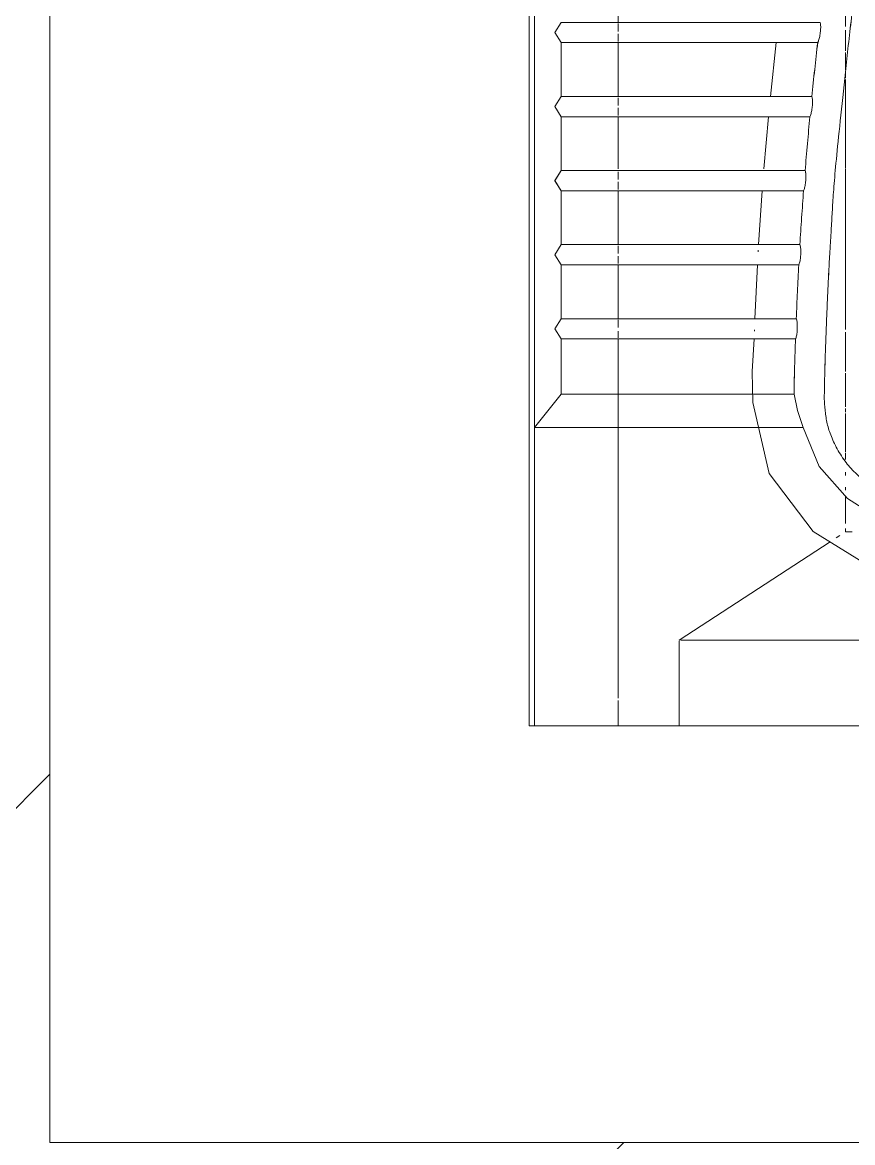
# Model space of a CAD drawing. Header units: millimetres. Extents: x -4000 to 187956, y -58990 to 162485.
# Drawn here: x 487 to 861, y 77550 to 78054 of the extents above; entities that cross this region are included whole.
import ezdxf

# ---------------------------------------------------------------- set-up
doc = ezdxf.new("R2010")
doc.units = ezdxf.units.MM
for name, color, linetype, lineweight in [('A-WALL', 113, 'Continuous', 13), ('A-WALL-PATT', 111, 'Continuous', 13), ('P-SANR-FIXT', 6, 'Continuous', 9)]:
    doc.layers.add(name, color=color, linetype=linetype, lineweight=lineweight)
pattern_1 = [(45, (0, 0), (-212.132, 212.132), [])]

# ---------------------------------------------------------------- blocks, each defined once
blk = doc.blocks.new('WCPan-SquattingPan-Vitra-ArkitektSeries-5952 - CMPX502N-V871-FFS - TANG 1')
at = {"layer": 'P-SANR-FIXT', "color": 250}
for p, q in [((-252.96, 390.25), (-252.96, -212.38)), ((-250.56, 314.32), (-250.56, -77.95)), ((-238.61, 95.3), (-123, 95.3)), ((-238.61, 95.3), (-238.61, 71.04)), ((-125.64, 71.04), (-238.61, 71.04)), ((-238.61, 61.94), (-126.53, 61.94)), ((-238.61, 61.94), (-238.61, 37.68)), ((-128.66, 37.68), (-238.61, 37.68)), ((-238.61, 28.59), (-129.37, 28.59)), ((-238.61, 28.59), (-238.61, 4.33)), ((-131.02, 4.33), (-238.61, 4.33)), ((-238.61, -4.77), (-131.54, -4.77)), ((-238.61, -4.77), (-238.61, -29.03)), ((-132.67, -29.03), (-238.61, -29.03)), ((-238.61, -38.12), (-133, -38.12)), ((-238.61, -38.12), (-238.61, -63.05)), ((-250.56, -77.95), (-238.61, -63.05)), ((-238.61, -63.05), (-133.65, -63.05)), ((-129.51, -77.95), (-250.56, -77.95)), ((-250.56, -77.95), (-250.56, -212.38)), ((-250.56, -212.38), (-252.96, -212.38)), ((-250.56, -212.38), (250.56, -212.38))]:
    blk.add_line(p, q, dxfattribs=at)
at = {"layer": 'P-SANR-FIXT', "color": 253}
for p, q in [((-212.88, 104.39), (-212.88, 128.65)), ((-212.88, 100.36), (-212.88, 103.87)), ((-212.88, 95.8), (-212.88, 99.3)), ((-212.88, 71.04), (-212.88, 95.3)), ((-144.31, 71.03), (-141.71, 95.3)), ((-110.49, 78.73), (-110.49, 75.1)), ((-110.49, 74.91), (-110.49, 38.82)), ((-212.88, 67.03), (-212.88, 70.5)), ((-212.88, 62.47), (-212.88, 65.93)), ((-212.88, 38.41), (-212.88, 61.94)), ((-147.25, 38.44), (-145.19, 61.94)), ((-212.88, 33.69), (-212.88, 37.13)), ((-110.49, 38.41), (-110.49, 26.21)), ((-212.88, 29.13), (-212.88, 32.57)), ((-212.88, 4.33), (-212.88, 28.59)), ((-149.63, 4.32), (-148.01, 28.61)), ((-110.49, 26.01), (-110.49, -33.94)), ((-212.88, 0.35), (-212.88, 3.77)), ((-149.82, 1.1), (-149.77, 1.91)), ((-212.88, -4.22), (-212.88, -0.8)), ((-212.88, -29.03), (-212.88, -4.77)), ((-151.27, -29.02), (-150.15, -4.79)), ((-212.88, -33), (-212.88, -29.59)), ((-212.88, -37.56), (-212.88, -34.6)), ((-151.47, -34.6), (-151.45, -33.99)), ((-110.49, -35.13), (-110.49, -52.84)), ((-212.88, -199.94), (-212.88, -38.12)), ((-152.48, -52.83), (-151.63, -38.12)), ((-110.49, -53.53), (-110.49, -68.7)), ((-110.49, -69.46), (-110.49, -71.1)), ((-110.49, -71.72), (-110.49, -88.92)), ((-110.49, -89.35), (-110.49, -92.35)), ((-117.46, -129.49), (-185.38, -173.73)), ((-185.38, -174.12), (-185.38, -212.38)), ((-184.71, -173.73), (185.5, -173.73)), ((-212.88, -212.38), (-212.88, -200.95)), ((-252.96, -212.38), (-212.88, -212.38)), ((-185.38, -212.38), (-212.88, -212.38)), ((-185.38, -212.38), (-23.55, -212.38))]:
    blk.add_line(p, q, dxfattribs=at)
at = {"layer": 'P-SANR-FIXT', "color": 254}
for p, q in [((-110.49, 111.42), (-110.49, 102.62)), ((-110.49, 100.9), (-110.49, 93.16)), ((-110.49, 93.01), (-110.49, 91.6)), ((-110.49, 90.81), (-110.49, 82.98)), ((-110.49, 81.79), (-110.49, 79.39)), ((-110.49, -98.13), (-110.49, -99.61)), ((-110.49, -104.9), (-110.49, -106.17)), ((-110.49, -109), (-110.49, -121.25)), ((-110.49, -123.57), (-110.49, -124.95)), ((-107.53, -124.95), (-110.49, -124.95)), ((-113.05, -126.62), (-114.63, -127.65))]:
    blk.add_line(p, q, dxfattribs=at)
at = {"layer": 'P-SANR-FIXT', "color": 250, "flags": 128}
for points in [[(-238.61, 104.39), (-241.4, 99.84), (-238.61, 95.3)], [(-238.61, 71.04), (-241.4, 66.49), (-238.61, 61.94)], [(-238.61, 37.68), (-241.4, 33.13), (-238.61, 28.59)], [(-238.61, 4.33), (-241.4, -0.22), (-238.61, -4.77)], [(-238.61, -29.03), (-241.4, -33.57), (-238.61, -38.12)], [(-133.65, -63.06), (-132.07, -70.29), (-129.51, -77.95)], [(-129.51, -77.95), (-122.31, -95.64), (-109.64, -109.96), (-93.56, -120.23), (-75.73, -127.21), (-57.15, -131.73), (-38.22, -134.5), (-19.05, -135.95), (0, -136.38)]]:
    blk.add_lwpolyline(points, dxfattribs=at)
at = {"layer": 'P-SANR-FIXT', "color": 253, "flags": 128}
blk.add_lwpolyline([(-66.3, -151.6), (-97.11, -142.05), (-125.05, -124.81), (-144.85, -98.72), (-152.19, -66.81), (-152.48, -52.9)], dxfattribs=at)
at = {"layer": 'P-SANR-FIXT', "color": 250}
for points, knots in [([(0, -125.43), (-5, -125.49), (-12.48, -125.39), (-22.41, -124.89), (-29.83, -124.31), (-37.27, -123.6), (-44.72, -122.74), (-50.87, -121.81), (-55.74, -120.91), (-59.33, -120.14), (-62.99, -119.24), (-68.07, -117.83), (-74.48, -115.82), (-81.64, -113.31), (-87.62, -111.02), (-91.77, -109.17), (-94.76, -107.48), (-96.78, -106.05), (-98.24, -104.94), (-99.12, -104.27), (-100.05, -103.57), (-101.25, -102.65), (-103.13, -101.12), (-105.41, -99.11), (-107.97, -96.54), (-110.28, -93.84), (-112.35, -90.87), (-114.24, -87.67), (-115.87, -84.42), (-117.23, -81.3), (-118.22, -78.41), (-118.9, -75.6), (-119.29, -73.25), (-119.54, -71.34), (-119.72, -69.84), (-119.87, -68.43), (-120, -66.8), (-120.06, -64.86), (-120.01, -61.98), (-119.92, -57.74), (-119.79, -51.56), (-119.56, -44.17), (-119.28, -36.03), (-118.95, -27.84), (-118.59, -19.7), (-118.26, -12.58), (-117.96, -6.71), (-117.72, -2.21), (-117.5, 1.64), (-117.31, 4.76), (-117.15, 7.15), (-117.01, 9.49), (-116.84, 12.43), (-116.64, 15.92), (-116.42, 20.03), (-116.07, 25.77), (-115.47, 34.04), (-114.14, 47.68), (-112.11, 67.27), (-110.06, 86.83), (-108.18, 103.26), (-106.67, 115.71), (-105.33, 125.94), (-104.2, 133.91), (-103.34, 139.7), (-102.43, 145.49), (-101.12, 153.5), (-99.34, 163.8), (-97.05, 176.38), (-94.68, 188.88), (-92.31, 201.03), (-90, 212.53), (-87.84, 223.11), (-86.23, 230.87), (-85.05, 236.41), (-83.88, 241.7), (-82.46, 247.76), (-80.84, 254.24), (-78.81, 261.93), (-77.01, 268.32), (-75.69, 273.02), (-75.02, 275.49), (-74.56, 277.26), (-74.15, 278.85), (-73.68, 280.62), (-73.24, 282.3), (-72.87, 283.64), (-72.63, 284.48), (-72.45, 285.02), (-72.3, 285.45), (-72.14, 285.92), (-71.89, 286.73), (-71.61, 287.68), (-71.39, 288.44), (-71.19, 289.15), (-70.99, 289.81), (-70.78, 290.45), (-70.54, 291.12), (-70.31, 291.73), (-70.12, 292.19), (-70, 292.47), (-69.9, 292.68), (-69.81, 292.91), (-69.69, 293.2), (-69.48, 293.73), (-69.21, 294.51), (-68.87, 295.48), (-68.35, 296.82), (-67.67, 298.23), (-66.81, 299.51), (-66.22, 300.25), (-65.73, 300.82), (-65.18, 301.4), (-64.39, 302.23), (-62.85, 303.76), (-60.28, 306.11), (-57.41, 308.36), (-55.05, 309.93), (-53.28, 310.94), (-51.51, 311.78), (-49.1, 312.78), (-45.97, 313.77), (-42.63, 314.54), (-40.15, 315), (-38.69, 315.25), (-37.21, 315.49), (-35.25, 315.76), (-31.89, 316.08), (-27.44, 316.33), (-22.03, 316.49), (-17.03, 316.62), (-12.49, 316.73), (-6.63, 316.75), (-2.57, 316.65), (0, 316.53)], [-1, -1, -1, -1, -0.97619, -0.964286, -0.952381, -0.940476, -0.928571, -0.916667, -0.910714, -0.904762, -0.89881, -0.892857, -0.880952, -0.869048, -0.857143, -0.845238, -0.833333, -0.821429, -0.815476, -0.8125, -0.809524, -0.803571, -0.797619, -0.785714, -0.77381, -0.761905, -0.75, -0.738095, -0.72619, -0.714286, -0.702381, -0.690476, -0.678571, -0.672619, -0.666667, -0.660714, -0.654762, -0.642857, -0.630952, -0.619048, -0.607143, -0.595238, -0.583333, -0.571429, -0.559524, -0.547619, -0.541667, -0.535714, -0.529762, -0.526786, -0.52381, -0.520833, -0.517857, -0.511905, -0.505952, -0.5, -0.488095, -0.47619, -0.464286, -0.452381, -0.446429, -0.440476, -0.434524, -0.431548, -0.428571, -0.425595, -0.422619, -0.416667, -0.410714, -0.404762, -0.39881, -0.392857, -0.386905, -0.380952, -0.377976, -0.375, -0.369048, -0.363095, -0.357143, -0.345238, -0.339286, -0.33631, -0.333333, -0.330357, -0.327381, -0.321429, -0.315476, -0.309524, -0.303571, -0.297619, -0.291667, -0.285714, -0.279762, -0.27381, -0.267857, -0.261905, -0.255952, -0.25, -0.244048, -0.241071, -0.239583, -0.238095, -0.236607, -0.235119, -0.232143, -0.22619, -0.220238, -0.214286, -0.202381, -0.196429, -0.193452, -0.190476, -0.1875, -0.184524, -0.178571, -0.166667, -0.154762, -0.14881, -0.142857, -0.136905, -0.130952, -0.119048, -0.107143, -0.10119, -0.098214, -0.095238, -0.089286, -0.083333, -0.071429, -0.059524, -0.047619, -0.035714, -0.02381, 0, 0, 0, 0]), ([(-123, 95.3), (-122.91, 95.45), (-122.73, 95.84), (-122.45, 96.62), (-122.21, 97.57), (-121.92, 99), (-121.68, 100.97), (-121.65, 103.11), (-121.8, 104.07), (-121.92, 104.39)], [0, 0, 0, 0, 0.1, 0.2, 0.3, 0.4, 0.6, 0.8, 1, 1, 1, 1]), ([(-126.53, 61.94), (-126.44, 62.1), (-126.26, 62.49), (-126.01, 63.27), (-125.78, 64.22), (-125.52, 65.66), (-125.33, 67.62), (-125.34, 69.76), (-125.52, 70.72), (-125.64, 71.04)], [0, 0, 0, 0, 0.1, 0.2, 0.3, 0.4, 0.6, 0.8, 1, 1, 1, 1]), ([(-129.37, 28.59), (-129.29, 28.74), (-129.12, 29.13), (-128.88, 29.92), (-128.67, 30.87), (-128.45, 32.31), (-128.29, 34.28), (-128.35, 36.41), (-128.54, 37.37), (-128.66, 37.68)], [0, 0, 0, 0, 0.1, 0.2, 0.3, 0.4, 0.6, 0.8, 1, 1, 1, 1]), ([(-131.54, -4.77), (-131.45, -4.61), (-131.29, -4.22), (-131.07, -3.43), (-130.88, -2.47), (-130.69, -1.03), (-130.57, 0.94), (-130.67, 3.06), (-130.88, 4.01), (-131.02, 4.33)], [0, 0, 0, 0, 0.1, 0.2, 0.3, 0.4, 0.6, 0.8, 1, 1, 1, 1]), ([(-133, -38.12), (-132.92, -37.97), (-132.77, -37.58), (-132.49, -36.52), (-132.24, -34.77), (-132.15, -32.41), (-132.3, -30.29), (-132.53, -29.34), (-132.67, -29.03)], [0, 0, 0, 0, 0.1, 0.2, 0.4, 0.6, 0.8, 1, 1, 1, 1]), ([(-133, -38.12), (-133.07, -40.1), (-133.2, -44.17), (-133.37, -49.49), (-133.49, -53.87), (-133.61, -58.03), (-133.65, -61.03), (-133.65, -63.06)], [0, 0, 0, 0, 0.25, 0.5, 0.625, 0.75, 1, 1, 1, 1])]:
    blk.add_open_spline(points, degree=3, knots=knots, dxfattribs=at)
for points in [[(-123, 95.3), (-123.47, 91.26), (-124.38, 83.17), (-125.23, 75.08), (-125.64, 71.04)], [(-126.53, 61.94), (-126.91, 57.92), (-127.65, 49.83), (-128.34, 41.67), (-128.66, 37.68)], [(-129.37, 28.59), (-129.68, 24.55), (-130.26, 16.46), (-130.78, 8.36), (-131.02, 4.33)], [(-131.54, -4.77), (-131.75, -8.81), (-132.16, -16.9), (-132.51, -24.99), (-132.67, -29.03)]]:
    blk.add_open_spline(points, degree=3, dxfattribs=at)
blk = doc.blocks.new('CMF2_NHAXUONG_A_rvt-1-FFS - TANG 1')
at = {"layer": 'A-WALL-PATT', "lineweight": 9}
h = blk.add_hatch(dxfattribs=at)
h.set_pattern_fill('FP_12', color=250, style=0, pattern_type=2)
h.set_pattern_definition(pattern_1)
h.paths.add_polyline_path([(499.79, 60847.94), (499.79, 118849.65), (299.79, 118849.65), (300, 60847.94)])
h = blk.add_hatch(dxfattribs=at)
h.set_pattern_fill('FP_12', color=250, style=0, pattern_type=2)
h.set_pattern_definition(pattern_1)
h.paths.add_polyline_path([(2256.76, 77350), (4149.79, 77350), (4149.79, 77550), (499.79, 77550), (499.79, 77350), (1689.88, 77350)])
at = {"layer": 'A-WALL', "color": 50, "lineweight": 15}
for p, q in [((499.79, 77550), (499.79, 118849.65)), ((4149.79, 77550), (499.79, 77550))]:
    blk.add_line(p, q, dxfattribs=at)
at = {"layer": 'A-WALL', "color": 35, "lineweight": 15}
blk.add_line((499.79, 77550), (499.79, 78973.61), dxfattribs=at)
at = {"layer": 'P-SANR-FIXT', "color": 250}
for p, q in [((715.58, 78340.25), (715.58, 77737.63)), ((717.98, 78264.33), (717.98, 77872.05)), ((846.62, 78054.39), (729.93, 78054.39)), ((729.93, 78045.3), (845.53, 78045.3)), ((729.93, 78045.3), (729.93, 78021.04)), ((842.9, 78021.04), (729.93, 78021.04)), ((729.93, 78011.95), (842.01, 78011.95)), ((729.93, 78011.95), (729.93, 77987.69)), ((839.87, 77987.69), (729.93, 77987.69)), ((729.93, 77978.59), (839.16, 77978.59)), ((729.93, 77978.59), (729.93, 77954.33)), ((837.52, 77954.33), (729.93, 77954.33)), ((729.93, 77945.24), (837, 77945.24)), ((729.93, 77945.24), (729.93, 77920.98)), ((835.87, 77920.98), (729.93, 77920.98)), ((729.93, 77911.88), (835.54, 77911.88)), ((729.93, 77911.88), (729.93, 77886.95)), ((717.98, 77872.05), (729.93, 77886.95)), ((729.93, 77886.95), (834.89, 77886.95)), ((839.03, 77872.05), (717.98, 77872.05)), ((717.98, 77872.05), (717.98, 77737.63)), ((717.98, 77737.63), (715.58, 77737.63)), ((717.98, 77737.63), (1219.1, 77737.63))]:
    blk.add_line(p, q, dxfattribs=at)
at = {"layer": 'P-SANR-FIXT', "color": 253}
for p, q in [((755.65, 78054.39), (755.65, 78078.65)), ((755.65, 78050.37), (755.65, 78053.87)), ((755.65, 78045.81), (755.65, 78049.31)), ((755.65, 78021.04), (755.65, 78045.3)), ((824.23, 78021.03), (826.83, 78045.3)), ((858.04, 78028.73), (858.04, 78025.1)), ((858.04, 78024.91), (858.04, 77988.83)), ((755.65, 78017.03), (755.65, 78020.5)), ((755.65, 78012.47), (755.65, 78015.94)), ((755.65, 77988.41), (755.65, 78011.95)), ((821.29, 77988.44), (823.34, 78011.94)), ((755.65, 77983.69), (755.65, 77987.14)), ((858.04, 77988.41), (858.04, 77976.21)), ((755.65, 77979.13), (755.65, 77982.57)), ((755.65, 77954.33), (755.65, 77978.59)), ((818.9, 77954.32), (820.53, 77978.61)), ((858.04, 77976.02), (858.04, 77916.07)), ((755.65, 77950.35), (755.65, 77953.77)), ((755.65, 77945.79), (755.65, 77949.21)), ((818.72, 77951.1), (818.76, 77951.91)), ((755.65, 77920.98), (755.65, 77945.24)), ((817.27, 77920.98), (818.39, 77945.22)), ((755.65, 77917.01), (755.65, 77920.41)), ((755.65, 77912.44), (755.65, 77915.41)), ((817.07, 77915.41), (817.09, 77916.01)), ((858.04, 77914.87), (858.04, 77897.16)), ((755.65, 77750.06), (755.65, 77911.88)), ((816.06, 77897.17), (816.9, 77911.89)), ((858.04, 77896.47), (858.04, 77881.3)), ((858.04, 77880.54), (858.04, 77878.91)), ((858.04, 77878.28), (858.04, 77861.08)), ((858.04, 77860.65), (858.04, 77857.66)), ((851.07, 77820.51), (783.16, 77776.27)), ((783.16, 77775.88), (783.16, 77737.63)), ((783.83, 77776.27), (1154.04, 77776.27)), ((755.65, 77737.63), (755.65, 77749.05)), ((715.58, 77737.63), (755.65, 77737.63)), ((783.16, 77737.63), (755.65, 77737.63)), ((783.16, 77737.63), (944.98, 77737.63))]:
    blk.add_line(p, q, dxfattribs=at)
at = {"layer": 'P-SANR-FIXT', "color": 254}
for p, q in [((858.04, 78061.42), (858.04, 78052.63)), ((858.04, 78050.9), (858.04, 78043.17)), ((858.04, 78043.02), (858.04, 78041.61)), ((858.04, 78040.82), (858.04, 78032.98)), ((858.04, 78031.8), (858.04, 78029.39)), ((858.04, 77851.88), (858.04, 77850.39)), ((858.04, 77845.1), (858.04, 77843.83)), ((858.04, 77841.01), (858.04, 77828.76)), ((855.49, 77823.39), (853.9, 77822.36)), ((858.04, 77826.44), (858.04, 77825.05)), ((861.01, 77825.05), (858.04, 77825.05))]:
    blk.add_line(p, q, dxfattribs=at)
at = {"layer": 'P-SANR-FIXT', "color": 250, "flags": 128}
for points in [[(729.93, 78054.39), (727.14, 78049.85), (729.93, 78045.3)], [(729.93, 78021.04), (727.14, 78016.49), (729.93, 78011.95)], [(729.93, 77987.69), (727.14, 77983.14), (729.93, 77978.59)], [(729.93, 77954.33), (727.14, 77949.78), (729.93, 77945.24)], [(729.93, 77920.98), (727.14, 77916.43), (729.93, 77911.88)], [(834.89, 77886.95), (836.46, 77879.72), (839.03, 77872.06)], [(839.03, 77872.06), (846.23, 77854.36), (858.89, 77840.04), (874.98, 77829.77), (892.81, 77822.8), (911.39, 77818.28), (930.32, 77815.51), (949.49, 77814.05), (968.54, 77813.63)]]:
    blk.add_lwpolyline(points, dxfattribs=at)
at = {"layer": 'P-SANR-FIXT', "color": 253, "flags": 128}
blk.add_lwpolyline([(902.23, 77798.4), (871.43, 77807.96), (843.48, 77825.2), (823.69, 77851.29), (816.35, 77883.2), (816.06, 77897.11)], dxfattribs=at)
at = {"layer": 'P-SANR-FIXT', "color": 250}
for points, knots in [([(968.54, 77824.58), (963.54, 77824.51), (956.06, 77824.61), (946.13, 77825.11), (938.71, 77825.69), (931.27, 77826.41), (923.82, 77827.27), (917.67, 77828.19), (912.8, 77829.1), (909.21, 77829.86), (905.54, 77830.77), (900.47, 77832.18), (894.06, 77834.18), (886.9, 77836.7), (880.92, 77838.99), (876.77, 77840.83), (873.78, 77842.53), (871.75, 77843.96), (870.3, 77845.06), (869.42, 77845.73), (868.48, 77846.44), (867.28, 77847.36), (865.41, 77848.88), (863.13, 77850.89), (860.56, 77853.47), (858.26, 77856.17), (856.19, 77859.13), (854.3, 77862.33), (852.67, 77865.58), (851.31, 77868.7), (850.32, 77871.59), (849.64, 77874.41), (849.25, 77876.75), (849, 77878.66), (848.82, 77880.16), (848.67, 77881.57), (848.54, 77883.2), (848.48, 77885.14), (848.53, 77888.02), (848.61, 77892.26), (848.75, 77898.44), (848.97, 77905.84), (849.26, 77913.97), (849.59, 77922.17), (849.95, 77930.3), (850.28, 77937.42), (850.57, 77943.29), (850.82, 77947.8), (851.04, 77951.64), (851.23, 77954.76), (851.38, 77957.16), (851.53, 77959.5), (851.7, 77962.44), (851.89, 77965.92), (852.12, 77970.04), (852.47, 77975.77), (853.07, 77984.04), (854.4, 77997.69), (856.43, 78017.27), (858.48, 78036.83), (860.35, 78053.27), (861.87, 78065.71), (863.21, 78075.94), (864.33, 78083.92), (865.19, 78089.7), (866.1, 78095.5), (867.41, 78103.5), (869.19, 78113.8), (871.48, 78126.38), (873.85, 78138.89), (876.23, 78151.04), (878.53, 78162.54), (880.7, 78173.11), (882.31, 78180.87), (883.49, 78186.42), (884.66, 78191.7), (886.08, 78197.76), (887.7, 78204.25), (889.73, 78211.93), (891.53, 78218.32), (892.85, 78223.03), (893.52, 78225.49), (893.98, 78227.26), (894.39, 78228.85), (894.85, 78230.62), (895.3, 78232.31), (895.67, 78233.64), (895.91, 78234.49), (896.09, 78235.03), (896.23, 78235.45), (896.4, 78235.92), (896.65, 78236.73), (896.93, 78237.69), (897.15, 78238.45), (897.35, 78239.16), (897.55, 78239.81), (897.76, 78240.46), (897.99, 78241.13), (898.23, 78241.73), (898.42, 78242.19), (898.54, 78242.47), (898.63, 78242.69), (898.73, 78242.91), (898.85, 78243.21), (899.06, 78243.74), (899.33, 78244.52), (899.67, 78245.49), (900.19, 78246.83), (900.87, 78248.23), (901.73, 78249.51), (902.32, 78250.26), (902.81, 78250.82), (903.36, 78251.41), (904.15, 78252.23), (905.69, 78253.77), (908.26, 78256.12), (911.13, 78258.37), (913.49, 78259.94), (915.26, 78260.95), (917.02, 78261.79), (919.44, 78262.78), (922.57, 78263.78), (925.91, 78264.54), (928.38, 78265.01), (929.84, 78265.25), (931.33, 78265.5), (933.29, 78265.76), (936.65, 78266.08), (941.1, 78266.34), (946.51, 78266.49), (951.51, 78266.62), (956.05, 78266.73), (961.91, 78266.75), (965.97, 78266.66), (968.54, 78266.54)], [-1, -1, -1, -1, -0.97619, -0.964286, -0.952381, -0.940476, -0.928571, -0.916667, -0.910714, -0.904762, -0.89881, -0.892857, -0.880952, -0.869048, -0.857143, -0.845238, -0.833333, -0.821429, -0.815476, -0.8125, -0.809524, -0.803571, -0.797619, -0.785714, -0.77381, -0.761905, -0.75, -0.738095, -0.72619, -0.714286, -0.702381, -0.690476, -0.678571, -0.672619, -0.666667, -0.660714, -0.654762, -0.642857, -0.630952, -0.619048, -0.607143, -0.595238, -0.583333, -0.571429, -0.559524, -0.547619, -0.541667, -0.535714, -0.529762, -0.526786, -0.52381, -0.520833, -0.517857, -0.511905, -0.505952, -0.5, -0.488095, -0.47619, -0.464286, -0.452381, -0.446429, -0.440476, -0.434524, -0.431548, -0.428571, -0.425595, -0.422619, -0.416667, -0.410714, -0.404762, -0.39881, -0.392857, -0.386905, -0.380952, -0.377976, -0.375, -0.369048, -0.363095, -0.357143, -0.345238, -0.339286, -0.33631, -0.333333, -0.330357, -0.327381, -0.321429, -0.315476, -0.309524, -0.303571, -0.297619, -0.291667, -0.285714, -0.279762, -0.27381, -0.267857, -0.261905, -0.255952, -0.25, -0.244048, -0.241071, -0.239583, -0.238095, -0.236607, -0.235119, -0.232143, -0.22619, -0.220238, -0.214286, -0.202381, -0.196429, -0.193452, -0.190476, -0.1875, -0.184524, -0.178571, -0.166667, -0.154762, -0.14881, -0.142857, -0.136905, -0.130952, -0.119048, -0.107143, -0.10119, -0.098214, -0.095238, -0.089286, -0.083333, -0.071429, -0.059524, -0.047619, -0.035714, -0.02381, 0, 0, 0, 0]), ([(845.53, 78045.3), (845.63, 78045.46), (845.81, 78045.84), (846.08, 78046.63), (846.33, 78047.58), (846.62, 78049.01), (846.86, 78050.97), (846.89, 78053.12), (846.74, 78054.08), (846.62, 78054.39)], [0, 0, 0, 0, 0.1, 0.2, 0.3, 0.4, 0.6, 0.8, 1, 1, 1, 1]), ([(842.01, 78011.95), (842.1, 78012.1), (842.28, 78012.49), (842.53, 78013.28), (842.76, 78014.23), (843.01, 78015.66), (843.21, 78017.63), (843.2, 78019.77), (843.02, 78020.72), (842.9, 78021.04)], [0, 0, 0, 0, 0.1, 0.2, 0.3, 0.4, 0.6, 0.8, 1, 1, 1, 1]), ([(839.16, 77978.59), (839.25, 77978.75), (839.42, 77979.14), (839.66, 77979.92), (839.87, 77980.88), (840.09, 77982.32), (840.25, 77984.28), (840.19, 77986.42), (840, 77987.37), (839.87, 77987.69)], [0, 0, 0, 0, 0.1, 0.2, 0.3, 0.4, 0.6, 0.8, 1, 1, 1, 1]), ([(837, 77945.24), (837.09, 77945.39), (837.25, 77945.78), (837.47, 77946.57), (837.66, 77947.53), (837.85, 77948.97), (837.97, 77950.94), (837.86, 77953.07), (837.65, 77954.02), (837.52, 77954.33)], [0, 0, 0, 0, 0.1, 0.2, 0.3, 0.4, 0.6, 0.8, 1, 1, 1, 1]), ([(835.54, 77911.88), (835.62, 77912.04), (835.77, 77912.43), (836.05, 77913.48), (836.3, 77915.23), (836.39, 77917.6), (836.24, 77919.71), (836.01, 77920.66), (835.87, 77920.98)], [0, 0, 0, 0, 0.1, 0.2, 0.4, 0.6, 0.8, 1, 1, 1, 1]), ([(835.54, 77911.88), (835.47, 77909.9), (835.33, 77905.83), (835.17, 77900.52), (835.04, 77896.13), (834.93, 77891.97), (834.88, 77888.98), (834.89, 77886.95)], [0, 0, 0, 0, 0.25, 0.5, 0.625, 0.75, 1, 1, 1, 1])]:
    blk.add_open_spline(points, degree=3, knots=knots, dxfattribs=at)
for points in [[(845.53, 78045.3), (845.06, 78041.26), (844.16, 78033.18), (843.31, 78025.09), (842.9, 78021.04)], [(842.01, 78011.95), (841.63, 78007.93), (840.89, 77999.84), (840.2, 77991.68), (839.87, 77987.69)], [(839.16, 77978.59), (838.86, 77974.56), (838.28, 77966.46), (837.76, 77958.37), (837.52, 77954.33)], [(837, 77945.23), (836.78, 77941.2), (836.38, 77933.1), (836.03, 77925.01), (835.87, 77920.97)]]:
    blk.add_open_spline(points, degree=3, dxfattribs=at)
at = {"layer": 'P-SANR-FIXT', "color": 250, "lineweight": 9}
blk.add_blockref('WCPan-SquattingPan-Vitra-ArkitektSeries-5952 - CMPX502N-V871-FFS - TANG 1', (968.54, 77950), dxfattribs=at)

msp = doc.modelspace()

# ---------------------------------------------------------------- block references
at = {"lineweight": 5}
msp.add_blockref('CMF2_NHAXUONG_A_rvt-1-FFS - TANG 1', (0, 0), dxfattribs=at)

doc.saveas('drawing.dxf')
